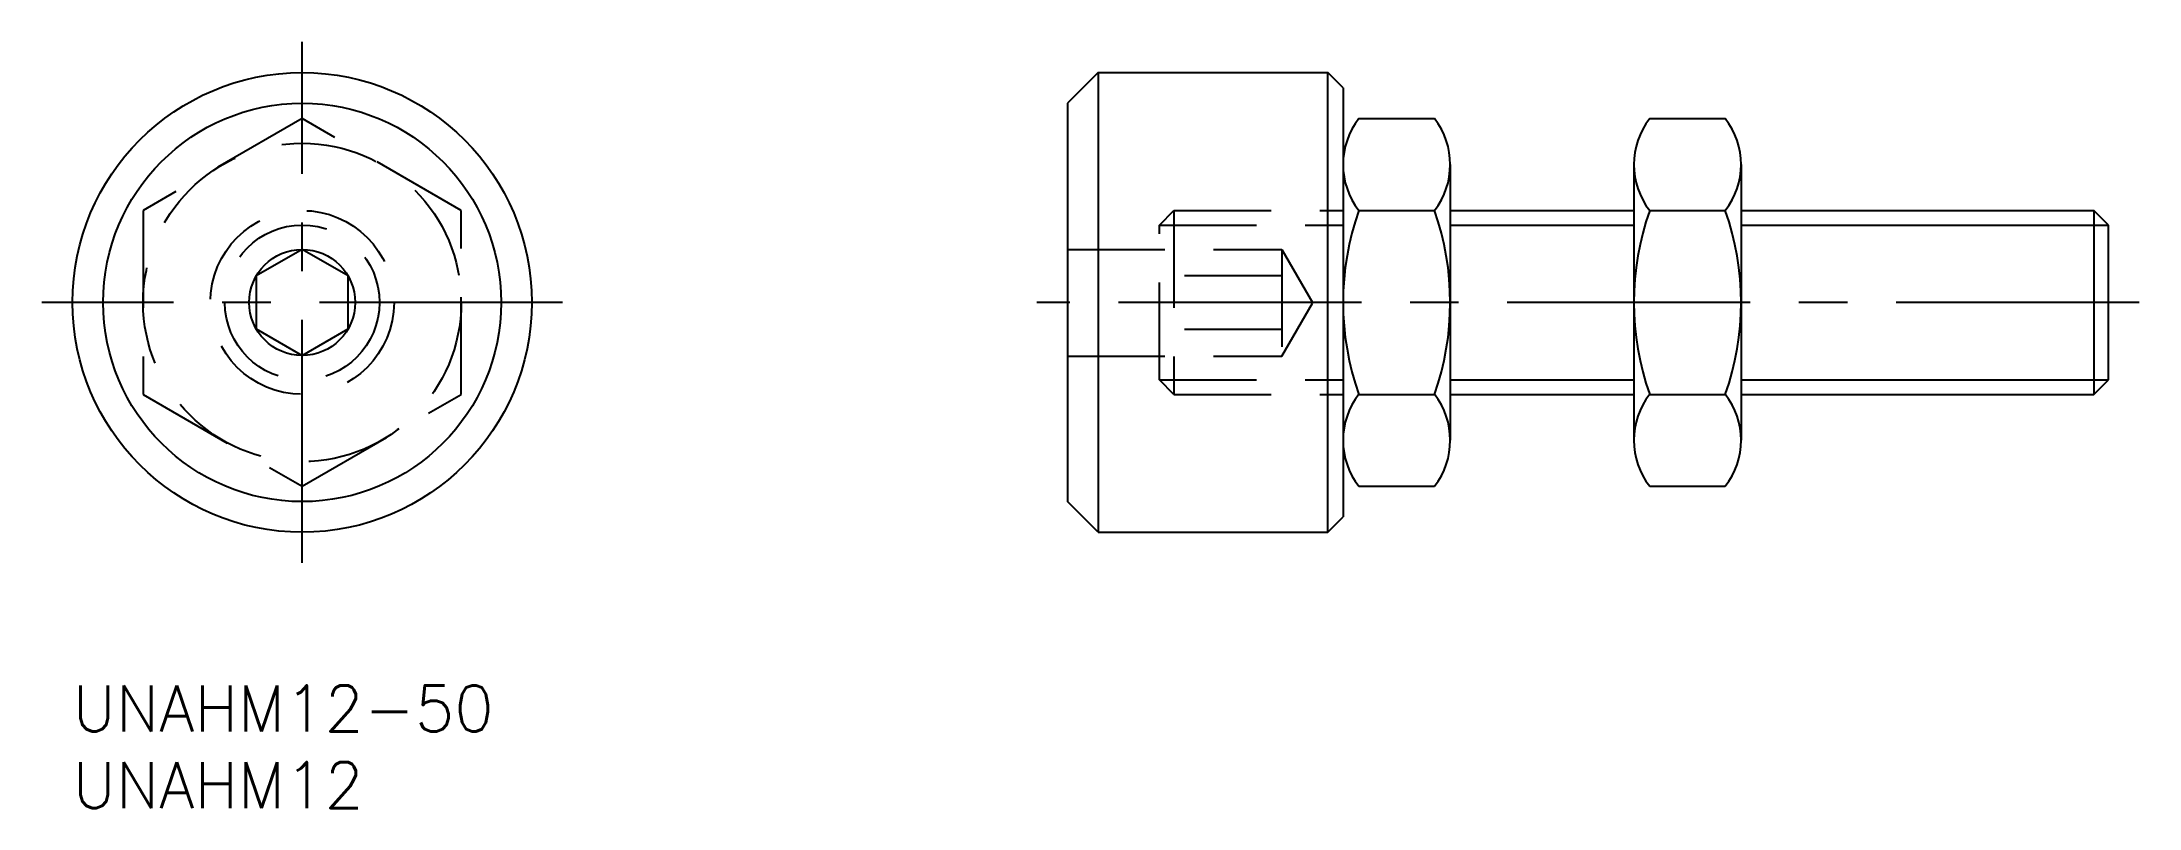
# Model space of a CAD drawing. Extents: x -2 to 135, y -8 to 42.
import ezdxf

# ---------------------------------------------------------------- set-up
doc = ezdxf.new("R2010")
doc.units = 0
doc.header["$LTSCALE"] = 0.5
doc.linetypes.add('CENTER', pattern=[50.8, 31.75, -6.35, 6.35, -6.35])
doc.linetypes.add('DASHED', pattern=[19.05, 12.7, -6.35])
for name, color, linetype in [('MSM_CENTER', 1, 'CENTER'), ('MSM_CONTINUOUS', 7, 'CONTINUOUS'), ('MSM_DASHED', 4, 'DASHED'), ('MSM_NARROW', 5, 'CONTINUOUS'), ('MSM_PART_NUMBER', 7, 'CONTINUOUS')]:
    doc.layers.add(name, color=color, linetype=linetype)
doc.styles.get("Standard").update_dxf_attribs({"font": 'txt.shx', "height": 3, "bigfont": 'bigfont.shx'})

# ---------------------------------------------------------------- blocks, each defined once
blk = doc.blocks.new('*U3')
at = {"layer": 'MSM_PART_NUMBER'}
blk.add_text('UNAHM12-50', height=3, dxfattribs=at).set_placement((0, -3))
blk = doc.blocks.new('*U4')
at = {"layer": 'MSM_PART_NUMBER'}
blk.add_text('UNAHM12', height=3, dxfattribs=at).set_placement((0, -8))

msp = doc.modelspace()

# ---------------------------------------------------------------- linework, layer by layer
at = {"layer": 'MSM_CENTER'}
for p, q in [((15, 8), (15, 42)), ((32, 25), (-2, 25)), ((135, 25), (63, 25))]:
    msp.add_line(p, q, dxfattribs=at)
at = {"layer": 'MSM_CONTINUOUS'}
for p, q in [((67, 40), (65, 38)), ((67, 40), (67, 10)), ((67, 40), (82, 40)), ((82, 10), (82, 40)), ((83, 39), (82, 40)), ((83, 39), (83, 11)), ((65, 38), (65, 12)), ((84.03, 37), (88.97, 37)), ((103.03, 37), (107.97, 37)), ((90, 34), (90, 16)), ((102, 34), (102, 16)), ((109, 34), (109, 16)), ((84.03, 31), (88.97, 31)), ((90, 31), (102, 31)), ((103.03, 31), (107.97, 31)), ((109, 31), (132.05, 31)), ((133, 30.05), (132.05, 31)), ((132.05, 31), (132.05, 19)), ((133, 19.95), (133, 30.05)), ((15, 28.46), (12, 26.73)), ((18, 26.73), (15, 28.46)), ((12, 26.73), (12, 23.27)), ((18, 23.27), (18, 26.73)), ((12, 23.27), (15, 21.54)), ((15, 21.54), (18, 23.27)), ((132.05, 19), (133, 19.95)), ((84.03, 19), (88.97, 19)), ((90, 19), (102, 19)), ((103.03, 19), (107.97, 19)), ((109, 19), (132.05, 19)), ((84.03, 13), (88.97, 13)), ((103.03, 13), (107.97, 13)), ((67, 10), (65, 12)), ((82, 10), (83, 11)), ((67, 10), (82, 10))]:
    msp.add_line(p, q, dxfattribs=at)
for radius in [15, 13, 3.46]:
    msp.add_circle((15, 25), radius, dxfattribs=at)
for centre, radius, start, end in [((87.89, 34), 4.89, 142.1211, 217.8789), ((85.11, 34), 4.89, 322.1211, 37.8789), ((106.89, 34), 4.89, 142.1211, 217.8789), ((104.11, 34), 4.89, 322.1211, 37.8789), ((101, 25), 18, 160.5288, 199.4712), ((72, 25), 18, 340.5288, 19.4712), ((120, 25), 18, 160.5288, 199.4712), ((91, 25), 18, 340.5288, 19.4712), ((87.89, 16), 4.89, 142.1211, 217.8789), ((85.11, 16), 4.89, 322.1211, 37.8789), ((106.89, 16), 4.89, 142.1211, 217.8789), ((104.11, 16), 4.89, 322.1211, 37.8789)]:
    msp.add_arc(centre, radius, start, end, dxfattribs=at)
at = {"layer": 'MSM_DASHED'}
for p, q in [((15, 37), (4.61, 31)), ((25.39, 31), (15, 37)), ((4.61, 31), (4.61, 19)), ((25.39, 19), (25.39, 31)), ((71, 30.05), (71.95, 31)), ((71.95, 31), (83, 31)), ((71.95, 31), (71.95, 19)), ((71, 30.05), (83, 30.05)), ((71, 19.95), (71, 30.05)), ((65, 28.46), (79, 28.46)), ((79, 28.46), (79, 21.5)), ((79, 28.46), (81, 25)), ((79, 26.73), (71, 26.73)), ((79, 21.5), (81, 24.96)), ((79, 23.23), (71, 23.23)), ((65, 21.5), (79, 21.5)), ((71, 19.95), (83, 19.95)), ((71.95, 19), (71, 19.95)), ((4.61, 19), (15, 13)), ((15, 13), (25.39, 19)), ((71.95, 19), (83, 19))]:
    msp.add_line(p, q, dxfattribs=at)
for radius in [10.39, 6, 5.05]:
    msp.add_circle((15, 25), radius, dxfattribs=at)
at = {"layer": 'MSM_NARROW'}
for p, q in [((90, 30.05), (102, 30.05)), ((109, 30.05), (133, 30.05)), ((90, 19.95), (102, 19.95)), ((109, 19.95), (133, 19.95))]:
    msp.add_line(p, q, dxfattribs=at)

# ---------------------------------------------------------------- block references
at = {"layer": 'MSM_CONTINUOUS'}
for name in ['*U3', '*U4']:
    msp.add_blockref(name, (0, 0), dxfattribs=at)

doc.saveas('drawing.dxf')
